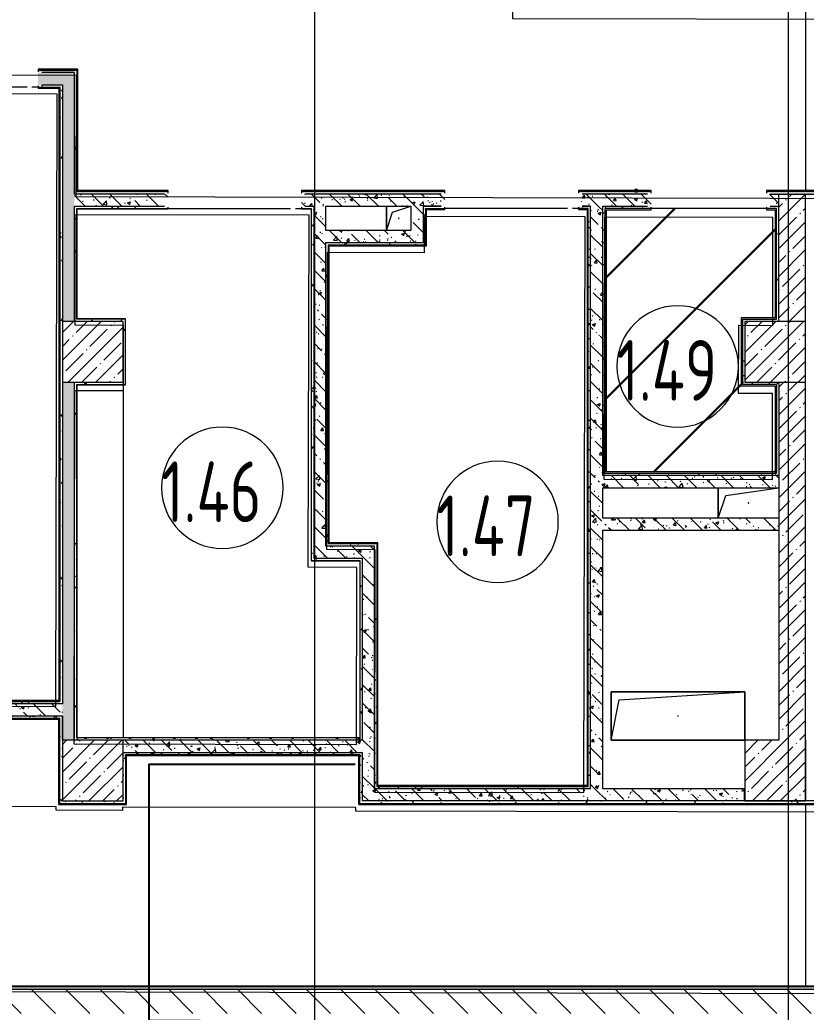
# Model space of a CAD drawing. Header units: millimetres. Extents: x -213911 to 415037, y -3642 to 107391.
# Drawn here: x 78295 to 84770, y 13274 to 21449 of the extents above; entities that cross this region are included whole.
import ezdxf

# ---------------------------------------------------------------- set-up
doc = ezdxf.new("R2010")
doc.units = ezdxf.units.MM
for name, color, linetype, lineweight in [('2)CF1', 5, 'Continuous', 30), ('A-AREA-BNDY', 7, 'Continuous', 5), ('A-AREA-IDEN', 7, 'Continuous', 9), ('A-FLOR', 7, 'Continuous', 9), ('A-GENM', 7, 'Continuous', 9), ('A-WALL', 7, 'Continuous', 5), ('I-WALL', 7, 'Continuous', 5), ('S-COLS', 7, 'Continuous', 9), ('S-COLS-1', 7, 'Continuous', 5), ('Оси', 7, 'Continuous', 9)]:
    doc.layers.add(name, color=color, linetype=linetype, lineweight=lineweight)
doc.layers.add('A-WALL-1', color=9, linetype='Continuous', lineweight=5, true_color=0x808080)
doc.layers.add('A-WALL-FNSH-1', color=9, linetype='Continuous', lineweight=5, true_color=0x808080)
doc.styles.add('СПДС', font='ГОСТ тип А.ttf', dxfattribs={"width": 0.9})
pattern_1 = [(45, (64.7, -136.06), (-114.04925, 114.04925), []), (45, (178.75, -136.06), (-114.04925, 114.04925), [201.612, -40.322, 6.706, -33.617])]
pattern_2 = [(135, (64.7, -136.06), (-150.8683, -150.8683), [213.36, -35.56, 7.112, -35.56]), (135, (64.7, 14.71), (-150.8683, -150.8683), []), (50, (64.7, -136.06), (255.05767, -22.3145), [26.67, -293.37]), (355, (64.7, -136.06), (-49.3404, 267.4791), [21.336, -234.696]), (100.451, (85.96, -137.92), (205.7195, 245.16356), [22.666, -249.326]), (46.184, (64.7, -64.94), (379.511, -58.86), [40.005, -440.055]), (96.636, (96.33, -69.85), (332.3634, 346.3991), [33.999, -373.989]), (351.184, (64.7, -64.94), (332.3669, 346.3953), [32.004, -352.044]), (21, (100.26, -82.72), (212.26017, -143.1711), [26.67, -293.37]), (326, (100.26, -82.72), (86.5224, 257.8632), [21.336, -234.696]), (71.451, (117.95, -94.65), (298.78395, 114.6901), [22.666, -249.326]), (37.5, (64.7, -136.06), (4.32385, 118.37751), [6.706, -225.146, 6.706, -231.546, -235.585]), (37.5, (64.7, -136.06), (4.32385, 118.37751), [-470.103, 6.706, -228.879]), (7.5, (64.7, -136.06), (93.54758, 140.2533), [6.706, -129.134, 6.706, -219.812, -89.789]), (7.5, (64.7, -136.06), (93.54758, 140.2533), [-362.356, 6.706, -83.083]), (327.5, (-14.6, -136.06), (189.82734, -8.02019), [6.706, -82.194, 6.706, -270.662, -368.046]), (327.5, (-14.6, -136.06), (189.82734, -8.02019), [-366.268, 6.706, -361.34]), (317.5, (-50.16, -136.06), (207.38114, 35.59764), [6.706, -108.864, 6.706, -177.495, -261.366]), (317.5, (-50.16, -136.06), (207.38114, 35.59764), [-299.771, 6.706, -254.66])]
pattern_3 = [(135, (64.7, -136.06), (-141.42136, -141.42136), [])]
pattern_4 = [(0, (64.7, -136.06), (243.84, 60.96), [20.117, -162.763, 20.117, -162.763, -975.36]), (0, (64.7, -136.06), (243.84, 60.96), [-365.76, 20.117, -345.643, 20.117, -162.763, -426.72]), (0, (64.7, -136.06), (243.84, 60.96), [-914.4, 20.117, -101.803, 20.117, -284.683]), (120, (156.14, -105.58), (-174.71291, 180.691634), [20.117, -162.763, 20.117, -162.763, -975.36]), (120, (156.14, -105.58), (-174.71291, 180.691634), [-365.76, 20.117, -345.643, 20.117, -162.763, -426.72]), (120, (156.14, -105.58), (-174.71291, 180.691634), [-914.4, 20.117, -101.803, 20.117, -284.683]), (240, (186.62, 16.34), (-69.12709, -241.651634), [20.117, -162.763, 20.117, -162.763, -975.36]), (240, (186.62, 16.34), (-69.12709, -241.651634), [-365.76, 20.117, -345.643, 20.117, -162.763, -426.72]), (240, (186.62, 16.34), (-69.12709, -241.651634), [-914.4, 20.117, -101.803, 20.117, -284.683])]

# ---------------------------------------------------------------- blocks, each defined once
blk = doc.blocks.new('BSC_Колонна _Прямоугольная - 500х500-V93-Объем проектирования 1 этажа')
at = {"layer": 'S-COLS-1'}
h = blk.add_hatch(dxfattribs=at)
h.set_pattern_fill('FP_111', color=256, style=0, pattern_type=2)
h.set_pattern_definition([(45, (-78830, -15400), (-114.04925, 114.04925), []), (45, (-78715.95, -15400), (-114.04925, 114.04925), [201.613, -40.323, 6.706, -33.617])])
h.paths.add_polyline_path([(250, -250), (250, 250), (-250, 250), (-250, -250), (-192.1, -250)])
for p, q in [((250, 250), (-250, 250)), ((-250, 250), (-250, -250)), ((250, -250), (250, 250)), ((-250, -250), (250, -250))]:
    blk.add_line(p, q, dxfattribs=at)
blk = doc.blocks.new('GM_Отверстие прямоугольное _в плите_ - Отверстие-V123-Объем проектирования 1 этажа')
at = {"layer": 'A-GENM'}
for p, q in [((-250, -125), (-250, 125)), ((-250, 125), (-250, -125)), ((-187.5, 62.5), (250, 125)), ((-250, -125), (-187.5, 62.5))]:
    blk.add_line(p, q, dxfattribs=at)
for start, end in [(360, 180), (180, 360)]:
    blk.add_arc((0, 0), 2.5, start, end, dxfattribs=at)
blk = doc.blocks.new('BSC_Колонна _Прямоугольная - 500х500-V134-Объем проектирования 1 этажа')
at = {"layer": 'S-COLS-1'}
h = blk.add_hatch(dxfattribs=at)
h.set_pattern_fill('FP_136', color=256, style=0, pattern_type=2)
h.set_pattern_definition([(45, (-78830, -18850), (-114.04925, 114.04925), []), (45, (-78715.95, -18850), (-114.04925, 114.04925), [201.613, -40.323, 6.706, -33.617])])
h.paths.add_polyline_path([(-250, -250), (250, -250), (250, 250), (-250, 250), (-250, -101)])
for p, q in [((250, 250), (-250, 250)), ((-250, 250), (-250, -250)), ((250, -250), (250, 250)), ((-250, -250), (250, -250))]:
    blk.add_line(p, q, dxfattribs=at)
blk = doc.blocks.new('BSC_Колонна _Прямоугольная - 500х500-V135-Объем проектирования 1 этажа')
at = {"layer": 'S-COLS-1'}
h = blk.add_hatch(dxfattribs=at)
h.set_pattern_fill('FP_137', color=256, style=0, pattern_type=2)
h.set_pattern_definition([(45, (-84450, -18850), (-114.04925, 114.04925), []), (45, (-84335.95, -18850), (-114.04925, 114.04925), [201.613, -40.323, 6.706, -33.617])])
h.paths.add_polyline_path([(-250, -250), (250, -250), (250, 250), (-250, 250), (-250, 222.4)])
for p, q in [((250, 250), (-250, 250)), ((-250, 250), (-250, -250)), ((250, -250), (250, 250)), ((-250, -250), (250, -250))]:
    blk.add_line(p, q, dxfattribs=at)
blk = doc.blocks.new('GM_Отверстие прямоугольное _в плите_ - Отверстие-21958544-Объем проектирования 1 этажа')
at = {"layer": 'A-GENM'}
for p, q in [((-550, -200), (-550, 200)), ((-550, 200), (550, 200)), ((550, 200), (-550, 200)), ((-550, 200), (-550, -200)), ((-483.3, 133.3), (550, 200)), ((550, 200), (550, -200)), ((550, -200), (550, 200)), ((-550, -200), (-483.3, 133.3)), ((550, -200), (-550, -200)), ((-550, -200), (550, -200))]:
    blk.add_line(p, q, dxfattribs=at)
for start, end in [(360, 180), (180, 360)]:
    blk.add_arc((0, 0), 2.5, start, end, dxfattribs=at)
blk = doc.blocks.new('GM_Отверстие прямоугольное _в плите_ - Отверстие-V198-Объем проектирования 1 этажа')
at = {"layer": 'A-GENM'}
for p, q in [((-100, -100), (-100, 100)), ((-100, 100), (-100, -100)), ((-50, 50), (100, 100)), ((-100, -100), (-50, 50))]:
    blk.add_line(p, q, dxfattribs=at)
for start, end in [(360, 180), (180, 360)]:
    blk.add_arc((0, 0), 2.5, start, end, dxfattribs=at)
blk = doc.blocks.new('Марка_Помещения - Номер-25198446-Объем проектирования 1 этажа')
at = {"layer": 'A-AREA-IDEN'}
for start, end in [(360, 180), (180, 360)]:
    blk.add_arc((0, 0), 2.5, start, end, dxfattribs=at)

msp = doc.modelspace()

# ---------------------------------------------------------------- hatches: boundary and pattern name
at = {"layer": '2)CF1'}
h = msp.add_hatch(dxfattribs=at)
h.set_pattern_fill('ANSI31', color=256, scale=222)
h.paths.add_polyline_path([(84513.7, 19882.9), (84444.7, 19882.9), (84444.7, 19893.9), (84394.7, 19893.9), (83494.7, 19893.9), (83494.7, 19882.9), (83125.7, 19882.9), (83125.7, 17724.9), (84513.7, 17724.9), (84513.7, 18432.9), (84233.7, 18432.9), (84233.7, 18994.9), (84513.7, 18994.9)])
at = {"layer": 'I-WALL'}
h = msp.add_hatch(dxfattribs=at)
h.set_pattern_fill('FP_191', color=256, style=0, pattern_type=2)
h.set_pattern_definition(pattern_4)
h.paths.add_polyline_path([(78644.5, 21013.9), (78744.5, 21013.9), (78744.5, 21033.9), (78444.5, 21033.9), (78444.5, 21021.9), (78474.5, 21021.9), (78474.5, 21013.9), (78624.5, 21013.9)])
h.paths.add_polyline_path([(76333.1, 21013.9), (77314.5, 21013.9), (77314.5, 21021.9), (77344.5, 21021.9), (77344.5, 21033.9), (76234.5, 21033.9), (76234.5, 21021.9), (76239.5, 21021.9), (76239.5, 21013.9)])
h.paths.add_polyline_path([(71949.1, 21013.9), (74779.5, 21013.9), (74779.5, 21021.9), (74784.5, 21021.9), (74784.5, 21033.9), (70274.7, 21033.9), (70274.7, 21021.9), (70279.7, 21021.9), (70279.7, 21013.9), (71633.6, 21013.9)])
h.paths.add_polyline_path([(68499.7, 21013.9), (69119.7, 21013.9), (69119.7, 21021.9), (69124.7, 21021.9), (69124.7, 21033.9), (68359.7, 21033.9), (68359.7, 21021.9), (68364.7, 21021.9), (68364.7, 21013.9), (68479.7, 21013.9)])
h.paths.add_polyline_path([(67025.6, 21013.9), (67204.7, 21014.1), (67204.7, 21021.9), (67209.7, 21021.9), (67209.7, 21033.9), (66324.7, 21033.9), (66324.7, 21013.9), (66844.7, 21013.9)])
h = msp.add_hatch(dxfattribs=at)
h.set_pattern_fill('FP_41', color=256, style=0, pattern_type=2)
h.set_pattern_definition(pattern_2)
h.paths.add_polyline_path([(78474.5, 20913.9), (78644.5, 20913.9), (78644.5, 21013.9), (78444.5, 21013.9), (78444.5, 20913.9)])
h.paths.add_polyline_path([(76239.5, 20913.9), (77344.5, 20913.9), (77344.5, 21013.9), (76209.5, 21013.9), (76209.5, 20913.9), (76234.5, 20913.9)])
h.paths.add_polyline_path([(70274.7, 20913.9), (70374.7, 20913.9), (70374.7, 21013.9), (70249.7, 21013.8), (70249.7, 20913.9)])
h.paths.add_polyline_path([(70874.7, 20913.9), (74809.5, 20913.9), (74809.5, 21013.9), (70874.7, 21013.9), (70874.7, 20928.2)])
h.paths.add_polyline_path([(69149.7, 20913.9), (69149.7, 21013.9), (68334.7, 21013.9), (68334.7, 20913.9), (69124.7, 20913.9)])
h = msp.add_hatch(dxfattribs=at)
h.set_pattern_fill('FP_41', color=256, style=0, pattern_type=2)
h.set_pattern_definition(pattern_2)
h.paths.add_polyline_path([(78644.5, 15013.9), (78644.7, 15014.7), (78644.7, 15513.9), (78744.5, 15513.9), (78744.5, 18463.9), (78644.7, 18463.9), (78644.7, 18963.9), (78744.5, 18963.9), (78744.5, 21013.9), (78644.5, 21013.9), (78644.5, 15189.3)])
h = msp.add_hatch(dxfattribs=at)
h.set_pattern_fill('FP_191', color=256, style=0, pattern_type=2)
h.set_pattern_definition(pattern_4)
h.paths.add_polyline_path([(78744.5, 20033.9), (78764.5, 20033.9), (78764.5, 21033.9), (78744.5, 21033.9), (78744.5, 20041.9)])
h = msp.add_hatch(dxfattribs=at)
h.set_pattern_fill('FP_191', color=256, style=0, pattern_type=2)
h.set_pattern_definition(pattern_4)
h.paths.add_polyline_path([(78624.5, 20893.9), (78624.4, 20913.9), (78474.5, 20913.9), (78474.5, 20905.9), (78444.5, 20905.9), (78444.5, 20893.9), (78624.5, 20893.9)])
h.paths.add_polyline_path([(77106.8, 20893.9), (77344.5, 20893.9), (77344.5, 20905.9), (77314.5, 20905.9), (77314.5, 20913.9), (76864.2, 20913.9), (76864.2, 20893.9), (76884.5, 20893.9)])
h = msp.add_hatch(dxfattribs=at)
h.set_pattern_fill('FP_191', color=256, style=0, pattern_type=2)
h.set_pattern_definition(pattern_4)
h.paths.add_polyline_path([(78644.5, 15833.9), (78644.5, 20913.9), (78624.5, 20913.9), (78624.5, 15833.9)])
h = msp.add_hatch(dxfattribs=at)
h.set_pattern_fill('FP_191', color=256, style=0, pattern_type=2)
h.set_pattern_definition(pattern_4)
h.paths.add_polyline_path([(86734.7, 20013.9), (86854.7, 20013.9), (86854.7, 20033.9), (86734.7, 20033.9), (86734.7, 20023.9)])
h.paths.add_polyline_path([(85404.3, 20013.9), (85634.7, 20013.9), (85632.5, 20033.9), (84444.7, 20033.9), (84444.7, 20021.9), (84474.7, 20021.9), (84474.7, 20013.9), (85274.7, 20013.9)])
h.paths.add_polyline_path([(83289.8, 20013.9), (83464.7, 20014.9), (83464.7, 20021.9), (83494.7, 20021.9), (83494.7, 20033.9), (82894.7, 20033.9), (82894.7, 20021.9), (82924.7, 20021.9), (82924.7, 20013.9), (83094.7, 20013.9)])
h.paths.add_polyline_path([(81764.7, 20013.9), (81764.7, 20021.9), (81794.7, 20021.9), (81794.7, 20033.9), (80614.7, 20033.9), (80614.7, 20021.9), (80644.7, 20021.9), (80644.7, 20013.9), (81614.7, 20013.9)])
h.paths.add_polyline_path([(79169.8, 20013.9), (79484.7, 20014.7), (79484.7, 20021.9), (79514.7, 20021.9), (79514.7, 20033.9), (78744.5, 20033.9), (78744.5, 20013.9), (79000.5, 20013.9)])
h = msp.add_hatch(dxfattribs=at)
h.set_pattern_fill('FP_41', color=256, style=0, pattern_type=2)
h.set_pattern_definition(pattern_2)
h.paths.add_polyline_path([(80644.7, 19913.9), (81514.7, 19913.9), (81514.7, 20013.9), (80614.7, 20013.9), (80614.7, 19913.9)])
h.paths.add_polyline_path([(79484.7, 19913.9), (79514.7, 19913.9), (79514.7, 20013.9), (78744.5, 20013.9), (78744.5, 19913.9), (79164.7, 19913.9)])
h = msp.add_hatch(dxfattribs=at)
h.set_pattern_fill('FP_41', color=256, style=0, pattern_type=2)
h.set_pattern_definition(pattern_2)
h.paths.add_polyline_path([(81514.7, 19613.9), (81614.7, 19613.9), (81614.7, 20013.9), (81514.7, 20013.9), (81514.7, 19713.9)])
h = msp.add_hatch(dxfattribs=at)
h.set_pattern_fill('FP_41', color=256, style=0, pattern_type=2)
h.set_pattern_definition(pattern_2)
h.paths.add_polyline_path([(84544.7, 19913.9), (84544.7, 20013.9), (84444.7, 20012.1), (84444.7, 19913.9), (84524.7, 19913.9)])
h.paths.add_polyline_path([(83464.7, 19913.9), (83494.7, 19913.9), (83494, 20013.9), (82894.7, 20013.9), (82894.7, 19913.9), (83296, 19913.9)])
h.paths.add_polyline_path([(81614.7, 19913.9), (81794.7, 19913.9), (81794.7, 20013.9), (81614.7, 20013.9), (81614.7, 19996.3)])
h = msp.add_hatch(dxfattribs=at)
h.set_pattern_fill('FP_1', color=256, style=0, pattern_type=2)
h.set_pattern_definition(pattern_1)
h.paths.add_polyline_path([(84764.7, 18963.9), (84764.7, 20013.9), (84544.7, 20013.9), (84544.7, 18963.9), (84711.2, 18963.9)])
h = msp.add_hatch(dxfattribs=at)
h.set_pattern_fill('FP_191', color=256, style=0, pattern_type=2)
h.set_pattern_definition(pattern_4)
h.paths.add_polyline_path([(78744.5, 19913.9), (78764.5, 19893.9), (78764.5, 19913.9), (78755.6, 19913.9)])
h.paths.add_polyline_path([(78744.5, 18963.9), (78764.5, 18963.9), (78763.6, 19893.9), (78744.5, 19913.9), (78744.5, 18983.9)])
h = msp.add_hatch(dxfattribs=at)
h.set_pattern_fill('FP_191', color=256, style=0, pattern_type=2)
h.set_pattern_definition(pattern_4)
h.paths.add_polyline_path([(79164.7, 19893.9), (79514.7, 19893.9), (79514.7, 19905.9), (79484.7, 19905.9), (79484.7, 19913.9), (78764.5, 19913.9), (78764.5, 19893.9), (78970, 19893.9)])
h.paths.add_polyline_path([(80644.7, 19893.9), (80693.7, 19893.9), (80694.6, 19913.9), (80644.7, 19913.9), (80644.7, 19905.9), (80614.7, 19905.9), (80614.7, 19893.9)])
h = msp.add_hatch(dxfattribs=at)
h.set_pattern_fill('FP_191', color=256, style=0, pattern_type=2)
h.set_pattern_definition(pattern_4)
h.paths.add_polyline_path([(80714.7, 17013.9), (80714.7, 19913.9), (80694.7, 19913.9), (80694.7, 17013.9)])
h = msp.add_hatch(dxfattribs=at)
h.set_pattern_fill('FP_41', color=256, style=0, pattern_type=2)
h.set_pattern_definition(pattern_2)
h.paths.add_polyline_path([(80714.7, 17113.9), (80814.7, 17113.9), (80814.7, 19913.9), (80714.7, 19913.9), (80714.7, 17133.9)])
h = msp.add_hatch(dxfattribs=at)
h.set_pattern_fill('FP_191', color=256, style=0, pattern_type=2)
h.set_pattern_definition(pattern_4)
h.paths.add_polyline_path([(81634.7, 19593.9), (81634.7, 19913.9), (81614.7, 19913.9), (81614.7, 19593.9)])
h = msp.add_hatch(dxfattribs=at)
h.set_pattern_fill('FP_191', color=256, style=0, pattern_type=2)
h.set_pattern_definition(pattern_4)
h.paths.add_polyline_path([(81655.6, 19893.9), (81794.7, 19893.9), (81794.7, 19905.9), (81764.7, 19905.9), (81764.7, 19913.9), (81634.7, 19913.9), (81635.3, 19893.9)])
h.paths.add_polyline_path([(82974.7, 19893.9), (82974.6, 19913.9), (82924.7, 19913.9), (82923.5, 19905.9), (82894.7, 19905.9), (82894.7, 19893.9), (82966.7, 19893.9)])
h = msp.add_hatch(dxfattribs=at)
h.set_pattern_fill('FP_191', color=256, style=0, pattern_type=2)
h.set_pattern_definition(pattern_4)
h.paths.add_polyline_path([(82994.7, 15133.9), (82994.7, 19913.9), (82974.7, 19913.9), (82974.7, 15133.9)])
h = msp.add_hatch(dxfattribs=at)
h.set_pattern_fill('FP_41', color=256, style=0, pattern_type=2)
h.set_pattern_definition(pattern_2)
h.paths.add_polyline_path([(82994.7, 15113.9), (83094.7, 15113.9), (83094.7, 19913.9), (82994.7, 19913.9), (82994.7, 15133.9)])
h = msp.add_hatch(dxfattribs=at)
h.set_pattern_fill('FP_191', color=256, style=0, pattern_type=2)
h.set_pattern_definition(pattern_4)
h.paths.add_polyline_path([(83094.7, 19893.9), (83494.7, 19893.9), (83494.7, 19905.9), (83464.7, 19905.9), (83464.7, 19913.9), (83094.7, 19913.9)])
h.paths.add_polyline_path([(84524.7, 19893.9), (84544.7, 19893.9), (84544.7, 19913.9), (84474.7, 19913.9), (84474.7, 19905.9), (84444.7, 19905.9), (84444.7, 19893.9), (84524.1, 19893.9)])
h = msp.add_hatch(dxfattribs=at)
h.set_pattern_fill('FP_191', color=256, style=0, pattern_type=2)
h.set_pattern_definition(pattern_4)
h.paths.add_polyline_path([(83094.7, 17693.9), (83114.7, 17693.9), (83114.7, 19893.9), (83094.7, 19893.9), (83094.7, 17701)])
h = msp.add_hatch(dxfattribs=at)
h.set_pattern_fill('FP_191', color=256, style=0, pattern_type=2)
h.set_pattern_definition(pattern_4)
h.paths.add_polyline_path([(84524.8, 18983.9), (84544.7, 18983.9), (84544.7, 19893.9), (84524.7, 19893.9), (84524.7, 18983.9)])
h = msp.add_hatch(dxfattribs=at)
h.set_pattern_fill('FP_41', color=256, style=0, pattern_type=2)
h.set_pattern_definition(pattern_2)
h.paths.add_polyline_path([(81514.7, 19613.9), (81514.7, 19713.9), (80814.7, 19713.9), (80814.7, 19613.9), (81238.7, 19613.9)])
h = msp.add_hatch(dxfattribs=at)
h.set_pattern_fill('FP_191', color=256, style=0, pattern_type=2)
h.set_pattern_definition(pattern_4)
h.paths.add_polyline_path([(81514.7, 19593.9), (81614.7, 19593.9), (81614.7, 19613.9), (80814.7, 19613.9), (80814.7, 19593.9), (81238.7, 19593.9)])
h = msp.add_hatch(dxfattribs=at)
h.set_pattern_fill('FP_191', color=256, style=0, pattern_type=2)
h.set_pattern_definition(pattern_4)
h.paths.add_polyline_path([(80814.7, 17113.9), (80834.7, 17113.9), (80834.7, 19593.9), (80814.7, 19593.9), (80814.7, 17133.9)])
h = msp.add_hatch(dxfattribs=at)
h.set_pattern_fill('FP_191', color=256, style=0, pattern_type=2)
h.set_pattern_definition(pattern_4)
h.paths.add_polyline_path([(79164.7, 18963.9), (79164.7, 18983.9), (78765.5, 18983.9), (78765.5, 18963.9), (79144.7, 18963.9)])
h = msp.add_hatch(dxfattribs=at)
h.set_pattern_fill('FP_191', color=256, style=0, pattern_type=2)
h.set_pattern_definition(pattern_4)
h.paths.add_polyline_path([(84264.7, 18463.9), (84264.7, 18983.9), (84244.7, 18983.9), (84244.7, 18463.9)])
h = msp.add_hatch(dxfattribs=at)
h.set_pattern_fill('FP_191', color=256, style=0, pattern_type=2)
h.set_pattern_definition(pattern_4)
h.paths.add_polyline_path([(84327.5, 18963.9), (84544.7, 18963.9), (84544.7, 18983.9), (84264.7, 18983.9), (84264.7, 18963.9), (84269.5, 18963.9)])
h = msp.add_hatch(dxfattribs=at)
h.set_pattern_fill('FP_191', color=256, style=0, pattern_type=2)
h.set_pattern_definition(pattern_4)
h.paths.add_polyline_path([(79164.7, 18443.9), (79164.7, 18963.9), (79144.7, 18963.9), (79144.7, 18443.9)])
h = msp.add_hatch(dxfattribs=at)
h.set_pattern_fill('FP_191', color=256, style=0, pattern_type=2)
h.set_pattern_definition(pattern_4)
h.paths.add_polyline_path([(78764.5, 18443.9), (79144.7, 18443.9), (79144.7, 18463.9), (78744.5, 18463.9), (78744.5, 18443.9)])
h = msp.add_hatch(dxfattribs=at)
h.set_pattern_fill('FP_191', color=256, style=0, pattern_type=2)
h.set_pattern_definition(pattern_4)
h.paths.add_polyline_path([(78744.5, 15513.9), (78764.5, 15513.9), (78764.5, 18442.9), (78744.5, 18443.9), (78744.5, 15533.9)])
h = msp.add_hatch(dxfattribs=at)
h.set_pattern_fill('FP_191', color=256, style=0, pattern_type=2)
h.set_pattern_definition(pattern_4)
h.paths.add_polyline_path([(84513.7, 18443.9), (84524.7, 18443.9), (84524.2, 18463.9), (84244.7, 18463.9), (84244.7, 18443.9), (84327.5, 18443.9)])
h = msp.add_hatch(dxfattribs=at)
h.set_pattern_fill('FP_191', color=256, style=0, pattern_type=2)
h.set_pattern_definition(pattern_4)
h.paths.add_polyline_path([(84544.7, 17713.9), (84544.7, 18463.9), (84524.7, 18463.9), (84524.7, 17713.9)])
h = msp.add_hatch(dxfattribs=at)
h.set_pattern_fill('FP_1', color=256, style=0, pattern_type=2)
h.set_pattern_definition(pattern_1)
h.paths.add_polyline_path([(84764.7, 15513.9), (84764.7, 18463.9), (84544.7, 18463.9), (84544.7, 15513.9)])
h = msp.add_hatch(dxfattribs=at)
h.set_pattern_fill('FP_41', color=256, style=0, pattern_type=2)
h.set_pattern_definition(pattern_2)
h.paths.add_polyline_path([(84244.7, 17593.9), (84544.7, 17593.9), (84544.7, 17693.9), (83094.7, 17693.9), (83094.7, 17593.9), (83751.6, 17593.9)])
h = msp.add_hatch(dxfattribs=at)
h.set_pattern_fill('FP_191', color=256, style=0, pattern_type=2)
h.set_pattern_definition(pattern_4)
h.paths.add_polyline_path([(84544.7, 17693.9), (84544.7, 17713.9), (83114.7, 17713.9), (83114.7, 17693.9), (84524.7, 17693.9)])
h = msp.add_hatch(dxfattribs=at)
h.set_pattern_fill('FP_41', color=256, style=0, pattern_type=2)
h.set_pattern_definition(pattern_2)
h.paths.add_polyline_path([(84544.7, 17243.9), (84544.7, 17343.9), (83094.7, 17343.9), (83094.7, 17243.9), (84525.1, 17243.9)])
h = msp.add_hatch(dxfattribs=at)
h.set_pattern_fill('FP_41', color=256, style=0, pattern_type=2)
h.set_pattern_definition(pattern_2)
h.paths.add_polyline_path([(80714.7, 17013.9), (81214.7, 17013.9), (81214.7, 17113.9), (80714.7, 17113.9)])
h = msp.add_hatch(dxfattribs=at)
h.set_pattern_fill('FP_191', color=256, style=0, pattern_type=2)
h.set_pattern_definition(pattern_4)
h.paths.add_polyline_path([(81114.7, 17113.9), (81234.7, 17113.9), (81232.9, 17133.9), (80834.7, 17133.9), (80834.9, 17113.9), (81094.7, 17113.9)])
h = msp.add_hatch(dxfattribs=at)
h.set_pattern_fill('FP_191', color=256, style=0, pattern_type=2)
h.set_pattern_definition(pattern_4)
h.paths.add_polyline_path([(81234.7, 15113.9), (81232.9, 17113.9), (81214.7, 17113.9), (81214.7, 15113.9), (81232.9, 15113.9)])
h = msp.add_hatch(dxfattribs=at)
h.set_pattern_fill('FP_191', color=256, style=0, pattern_type=2)
h.set_pattern_definition(pattern_4)
h.paths.add_polyline_path([(80694.7, 16993.9), (81093.7, 16993.9), (81093.7, 17013.9), (80694.7, 17013.9)])
h = msp.add_hatch(dxfattribs=at)
h.set_pattern_fill('FP_191', color=256, style=0, pattern_type=2)
h.set_pattern_definition(pattern_4)
h.paths.add_polyline_path([(81114.7, 15533.9), (81114.7, 17013.9), (81094.7, 17013.9), (81094.7, 15533.9)])
h = msp.add_hatch(dxfattribs=at)
h.set_pattern_fill('FP_41', color=256, style=0, pattern_type=2)
h.set_pattern_definition(pattern_2)
h.paths.add_polyline_path([(81214.7, 15113.9), (81214.7, 17013.9), (81114.7, 17013.9), (81114.7, 15113.9)])
h = msp.add_hatch(dxfattribs=at)
h.set_pattern_fill('FP_191', color=256, style=0, pattern_type=2)
h.set_pattern_definition(pattern_4)
h.paths.add_polyline_path([(78644.5, 15813.9), (78644.5, 15833.9), (76484.5, 15833.9), (76484.5, 15813.9), (78624.5, 15813.9)])
h = msp.add_hatch(dxfattribs=at)
h.set_pattern_fill('FP_41', color=256, style=0, pattern_type=2)
h.set_pattern_definition(pattern_2)
h.paths.add_polyline_path([(76484.5, 15713.9), (78644.5, 15713.9), (78644.5, 15813.9), (76484.5, 15813.9), (76484.5, 15756.4)])
h = msp.add_hatch(dxfattribs=at)
h.set_pattern_fill('FP_191', color=256, style=0, pattern_type=2)
h.set_pattern_definition(pattern_4)
h.paths.add_polyline_path([(76484.5, 15693.9), (78624.7, 15693.9), (78624.7, 15713.9), (76484.5, 15713.9)])
h = msp.add_hatch(dxfattribs=at)
h.set_pattern_fill('FP_191', color=256, style=0, pattern_type=2)
h.set_pattern_definition(pattern_4)
h.paths.add_polyline_path([(78644.5, 15013.9), (78644.5, 15713.9), (78624.7, 15713.9), (78624.7, 15013.9)])
h = msp.add_hatch(dxfattribs=at)
h.set_pattern_fill('FP_191', color=256, style=0, pattern_type=2)
h.set_pattern_definition(pattern_4)
h.paths.add_polyline_path([(81114.7, 15513.9), (81114.7, 15533.9), (81094.7, 15533.9)])
h.paths.add_polyline_path([(78764.5, 15513.9), (81114.7, 15513.9), (81093.7, 15533.9), (78765.5, 15533.9), (78764.6, 15516.4)])
h = msp.add_hatch(dxfattribs=at)
h.set_pattern_fill('FP_41', color=256, style=0, pattern_type=2)
h.set_pattern_definition(pattern_2)
h.paths.add_polyline_path([(81114.7, 15413.9), (81114.7, 15513.9), (79144.7, 15513.9), (79144.7, 15413.9), (81094.7, 15413.9)])
h = msp.add_hatch(dxfattribs=at)
h.set_pattern_fill('FP_191', color=256, style=0, pattern_type=2)
h.set_pattern_definition(pattern_4)
h.paths.add_polyline_path([(79144.7, 15393.9), (81094.7, 15393.9), (81094.7, 15413.9), (79144.7, 15413.9)])
h = msp.add_hatch(dxfattribs=at)
h.set_pattern_fill('FP_191', color=256, style=0, pattern_type=2)
h.set_pattern_definition(pattern_4)
h.paths.add_polyline_path([(79164.7, 14993.9), (79164.7, 15393.9), (79144.7, 15393.7), (79144.7, 14993.9)])
h = msp.add_hatch(dxfattribs=at)
h.set_pattern_fill('FP_191', color=256, style=0, pattern_type=2)
h.set_pattern_definition(pattern_4)
h.paths.add_polyline_path([(81094.7, 15013.9), (81114.7, 15013.9), (81114.7, 15413.9), (81094.7, 15413.9), (81094.7, 15014)])
h = msp.add_hatch(dxfattribs=at)
h.set_pattern_fill('FP_191', color=256, style=0, pattern_type=2)
h.set_pattern_definition(pattern_4)
h.paths.add_polyline_path([(81234.7, 15113.9), (82994.7, 15113.9), (82994.7, 15133.9), (81234.7, 15133.9)])
h = msp.add_hatch(dxfattribs=at)
h.set_pattern_fill('FP_41', color=256, style=0, pattern_type=2)
h.set_pattern_definition(pattern_2)
h.paths.add_polyline_path([(81234.7, 15013.9), (84263.1, 15013.9), (84263.1, 15113.9), (81114.7, 15113.9), (81114.7, 15013.9), (81232.9, 15013.9)])
h = msp.add_hatch(dxfattribs=at)
h.set_pattern_fill('FP_191', color=256, style=0, pattern_type=2)
h.set_pattern_definition(pattern_4)
h.paths.add_polyline_path([(79144.7, 14993.9), (79144.7, 15013.9), (78644.5, 15013.7), (78624.7, 14993.9), (79144.6, 14993.9)])
h.paths.add_polyline_path([(78624.7, 14993.9), (78644.5, 15013.9), (78624.7, 15013.9)])
h = msp.add_hatch(dxfattribs=at)
h.set_pattern_fill('FP_191', color=256, style=0, pattern_type=2)
h.set_pattern_definition(pattern_4)
h.paths.add_polyline_path([(84854.7, 14993.9), (85034.7, 14993.9), (85034.7, 15013.9), (81094.7, 15013.9), (81094.7, 14993.9), (84814.7, 14993.9)])
h = msp.add_hatch(dxfattribs=at)
h.set_pattern_fill('FP_23', color=256, style=0, pattern_type=2)
h.set_pattern_definition(pattern_3)
h.paths.add_polyline_path([(77344.5, 13263.9), (84764.7, 13263.9), (84764.7, 13463.9), (68714.7, 13463.9), (68714.7, 13263.9), (77286.3, 13263.9)])
h = msp.add_hatch(dxfattribs=at)
h.set_pattern_fill('FP_191', color=256, style=0, pattern_type=2)
h.set_pattern_definition(pattern_4)
h.paths.add_polyline_path([(85174.7, 13463.9), (85174.7, 13471.9), (85204.7, 13471.9), (85204.7, 13483.9), (70874.7, 13483.9), (70874.7, 13463.9), (85104.7, 13463.9)])
h.paths.add_polyline_path([(86314.7, 13463.9), (86334.7, 13463.9), (86334.7, 13483.9), (86154.7, 13483.9), (86154.7, 13471.9), (86184.7, 13471.9), (86184.7, 13463.9)])
h = msp.add_hatch(dxfattribs=at)
h.set_pattern_fill('FP_23', color=256, style=0, pattern_type=2)
h.set_pattern_definition(pattern_3)
h.paths.add_polyline_path([(88453.6, 13263.9), (88474.7, 13263.9), (88474.7, 13463.9), (88264.7, 13463.9), (88264.7, 13263.9), (88444.7, 13263.9)])
h.paths.add_polyline_path([(87422.1, 13263.9), (87564.7, 13263.9), (87564.7, 13463.9), (87383.1, 13463.9), (87383.1, 13263.9)])
h.paths.add_polyline_path([(86534.7, 13263.9), (86683.1, 13263.9), (86683.1, 13463.9), (86154.7, 13463.9), (86154.7, 13263.9), (86390.6, 13263.9)])
h.paths.add_polyline_path([(84814.7, 13263.9), (85204.7, 13263.9), (85204.7, 13463.9), (84764.7, 13463.9), (84764.7, 13263.9), (84789, 13263.9)])
at = {"layer": 'S-COLS-1'}
h = msp.add_hatch(dxfattribs=at)
h.set_pattern_fill('FP_1', color=256, style=0, pattern_type=2)
h.set_pattern_definition(pattern_1)
h.paths.add_polyline_path([(84544.7, 15013.9), (84764.7, 15013.9), (84764.7, 15513.9), (84264.7, 15513.9), (84264.7, 15013.9), (84327.5, 15013.9)])

# ---------------------------------------------------------------- linework, layer by layer
msp.add_lwpolyline([(81057, 15315), (79357.2, 15315), (79357.2, 14705), (79357.2, 13205), (79777.2, 13205), (79777.2, 12705)])
at = {"layer": 'A-AREA-BNDY', "flags": 128}
msp.add_lwpolyline([(66338.5, 21021.8), (78758.3, 20992.7), (78755.9, 19992.7), (85618.1, 19976.5), (85618, 19928.5), (86718, 19926), (86718.1, 19966), (86858.1, 19965.6), (86861.6, 21455.6), (86436.2, 21456.6), (86436.3, 21476.6), (85486.3, 21478.9), (85486.3, 21458.9), (85381.6, 21459.1), (85381.6, 21451.1), (82353.6, 21458.2), (82356, 22478.2), (68336, 22511.1)], dxfattribs=at)
for points in [[(78601.9, 20837), (76877.6, 20841.1), (76876.3, 20261.1), (76496.6, 20262), (76486.1, 15798), (78590.1, 15793)], [(81066.5, 15480.2), (81070, 16938.2), (80670, 16939.2), (80676.8, 19839.1), (78748.6, 19843.7), (78746.5, 18935.7), (79146.6, 18934.7), (79145.4, 18392.7), (78745.2, 18393.7), (78738.4, 15485.7)], [(82949.7, 19826.8), (81625.8, 19829.9), (81625, 19529.9), (80825, 19531.8), (80819.3, 17087.8), (81219.3, 17086.9), (81214.6, 15086.9), (82938.6, 15082.8)], [(83108.7, 19823.4), (83103.7, 17665.4), (84491.7, 17662.2), (84493.3, 18370.2), (84213.3, 18370.8), (84214.7, 18932.8), (84494.7, 18932.2), (84496.7, 19820.2)], [(81062.3, 14931.2), (81062.3, 14959.2), (79140.3, 14963.7), (79140.3, 14935.7), (78592.3, 14937), (78592.3, 14965), (76480.1, 14970), (76480.1, 14942), (70874.3, 14955.1), (70870.8, 13461.1), (86274.7, 13425), (86280.5, 15869), (85036.5, 15871.9), (85034.2, 14921.9)]]:
    msp.add_lwpolyline(points, close=True, dxfattribs=at)
at = {"layer": 'A-FLOR'}
for p, q in [((84764.7, 21515.9), (84764.7, 20041.9)), ((78444.5, 21033.9), (78444.5, 21021.9)), ((78354.5, 20893.9), (77344.5, 20893.9)), ((78444.5, 20893.9), (78394.5, 20893.9)), ((78444.5, 20905.9), (78444.5, 20893.9)), ((79514.7, 20021.9), (79514.7, 20033.9)), ((80614.7, 20033.9), (80614.7, 20021.9)), ((81794.7, 20021.9), (81794.7, 20033.9)), ((82894.7, 20033.9), (82894.7, 20021.9)), ((83494.7, 20021.9), (83494.7, 20033.9)), ((78764.5, 19893.9), (80524.7, 19893.9)), ((78764.5, 18983.9), (78764.5, 19892.9)), ((79514.7, 19893.9), (79514.7, 19905.9)), ((80564.7, 19893.9), (80693.7, 19893.9)), ((80694.7, 19893.9), (80694.7, 16993.9)), ((82804.7, 19893.9), (81794.7, 19893.9)), ((82894.7, 19893.9), (82844.7, 19893.9)), ((83494.7, 19893.9), (83494.7, 19905.9)), ((84394.7, 19893.9), (83494.7, 19893.9)), ((84444.7, 19893.9), (84394.7, 19893.9)), ((79164.7, 18983.9), (78765.5, 18983.9)), ((79164.7, 18443.9), (79164.7, 18983.9)), ((78764.5, 18443.9), (79164.7, 18443.9)), ((78764.5, 15533.9), (78764.5, 18442.9)), ((79144.7, 18443.9), (79144.7, 15533.9)), ((80694.7, 16993.9), (81093.7, 16993.9)), ((81094.7, 16993.9), (81094.7, 15533.9)), ((81093.7, 15533.9), (78765.5, 15533.9)), ((84764.7, 15513.9), (84764.7, 15013.9)), ((84764.7, 14985.9), (84764.7, 13491.7))]:
    msp.add_line(p, q, dxfattribs=at)
at = {"layer": 'A-WALL'}
for p, q in [((78444.5, 21033.9), (78744.5, 21033.9)), ((78744.5, 21013.9), (78474.5, 21013.9)), ((78764.5, 21033.9), (78764.5, 20033.9)), ((78624.5, 20893.9), (78624.5, 15833.9)), ((79514.7, 20033.9), (78764.5, 20033.9)), ((83464.7, 20013.9), (82924.7, 20013.9)), ((78764.5, 19892.9), (78764.5, 19893.9)), ((80693.7, 19893.9), (80694.7, 19893.9)), ((81634.7, 19893.9), (81794.7, 19893.9)), ((82974.7, 19893.9), (82894.7, 19893.9)), ((82974.7, 15133.9), (82974.7, 19893.9)), ((83094.7, 19913.9), (83464.7, 19913.9)), ((83114.7, 17713.9), (83114.7, 19893.9)), ((83494.7, 19893.9), (83114.7, 19893.9)), ((84524.7, 19893.9), (84444.7, 19893.9)), ((84474.7, 19913.9), (84544.7, 19913.9)), ((84524.7, 18983.9), (84524.7, 19893.9)), ((81614.7, 19593.9), (80834.7, 19593.9)), ((80834.7, 19593.9), (80834.7, 17133.9)), ((78765.5, 18983.9), (78764.5, 18983.9)), ((84264.7, 18983.9), (84524.7, 18983.9)), ((78764.5, 18442.9), (78764.5, 18443.9)), ((84524.7, 18443.9), (84244.7, 18443.9)), ((84524.7, 18443.9), (84524.7, 17713.9)), ((83114.7, 17713.9), (84524.7, 17713.9)), ((80834.7, 17133.9), (81234.7, 17133.9)), ((81234.7, 17113.9), (81234.7, 15133.9)), ((81093.7, 16993.9), (81094.7, 16993.9)), ((76504.5, 15833.9), (78624.5, 15833.9)), ((78624.7, 15693.9), (76504.5, 15693.9)), ((78624.7, 15013.9), (78624.7, 15693.9)), ((81094.7, 15533.9), (78764.5, 15533.9)), ((81094.7, 15393.9), (79164.7, 15393.9)), ((81094.7, 15013.9), (81094.7, 15393.9)), ((81234.7, 15133.9), (82974.7, 15133.9)), ((85204.7, 13483.9), (70894.7, 13483.9))]:
    msp.add_line(p, q, dxfattribs=at)
at = {"layer": 'A-WALL-1'}
for p, q in [((78744.5, 20013.9), (78744.5, 21013.9)), ((78444.5, 20893.9), (78624.5, 20893.9)), ((78474.5, 20913.9), (78644.5, 20913.9)), ((78644.5, 20913.9), (78644.5, 15813.9)), ((81794.7, 20033.9), (80614.7, 20033.9)), ((83494.7, 20033.9), (82894.7, 20033.9)), ((83494.7, 20021.9), (83494.7, 20033.9)), ((85634.7, 20033.9), (84444.7, 20033.9)), ((84444.7, 20033.9), (84444.7, 20021.9)), ((79484.7, 20013.9), (78744.5, 20013.9)), ((81764.7, 20013.9), (80644.7, 20013.9)), ((84474.7, 20013.9), (85634.7, 20013.9)), ((84544.7, 18963.9), (84544.7, 20013.9)), ((84764.7, 18963.9), (84764.7, 20013.9)), ((78744.5, 18963.9), (78744.5, 19913.9)), ((78744.5, 19913.9), (79484.7, 19913.9)), ((80614.7, 19905.9), (80614.7, 19893.9)), ((80644.7, 19913.9), (80714.7, 19913.9)), ((80714.7, 19913.9), (80714.7, 17013.9)), ((80814.7, 19713.9), (80814.7, 19913.9)), ((80814.7, 19913.9), (81514.7, 19913.9)), ((81514.7, 19913.9), (81514.7, 19713.9)), ((81614.7, 19913.9), (81764.7, 19913.9)), ((81614.7, 19913.9), (81614.7, 19613.9)), ((81764.7, 19913.9), (81614.7, 19913.9)), ((81634.7, 19885.9), (81634.7, 19893.9)), ((81794.7, 19893.9), (81794.7, 19905.9)), ((82894.7, 19905.9), (82894.7, 19893.9)), ((82924.7, 19913.9), (82994.7, 19913.9)), ((82994.7, 19913.9), (82924.7, 19913.9)), ((82994.7, 15113.9), (82994.7, 19913.9)), ((83094.7, 17693.9), (83094.7, 19913.9)), ((83494.7, 19893.9), (83494.7, 19905.9)), ((84444.7, 19905.9), (84444.7, 19893.9)), ((81514.7, 19713.9), (80814.7, 19713.9)), ((80814.7, 17113.9), (80814.7, 19613.9)), ((80814.7, 19613.9), (81614.7, 19613.9)), ((84244.7, 18983.9), (84244.7, 18443.9)), ((78744.5, 15513.9), (78744.5, 18463.9)), ((84544.7, 18463.9), (84544.7, 15513.9)), ((84764.7, 15513.9), (84764.7, 18463.9)), ((84544.7, 17693.9), (83094.7, 17693.9)), ((83094.7, 17593.9), (84544.7, 17593.9)), ((83094.7, 17343.9), (83094.7, 17593.9)), ((84544.7, 17343.9), (83094.7, 17343.9)), ((83094.7, 17243.9), (84544.7, 17243.9)), ((83094.7, 15113.9), (83094.7, 17243.9)), ((81214.7, 17113.9), (80814.7, 17113.9)), ((81214.7, 15113.9), (81214.7, 17113.9)), ((80714.7, 17013.9), (81114.7, 17013.9)), ((81114.7, 17013.9), (81114.7, 15513.9)), ((78644.5, 15813.9), (76484.5, 15813.9)), ((78644.7, 15713.9), (76484.5, 15713.9)), ((78644.5, 15713.9), (78644.5, 15013.9)), ((78644.7, 15513.9), (78644.7, 15713.9)), ((81114.7, 15513.9), (79144.7, 15513.9)), ((79144.7, 15413.9), (81114.7, 15413.9)), ((79164.7, 15385.9), (79164.7, 15393.9)), ((81114.7, 15413.9), (81114.7, 15013.9)), ((82994.7, 15113.9), (81214.7, 15113.9)), ((84263.1, 15113.9), (83094.7, 15113.9)), ((84263.1, 15013.9), (84263.1, 15113.9)), ((78624.7, 14993.9), (79164.7, 14993.9)), ((81094.7, 14993.9), (85054.7, 14993.9)), ((85034.7, 15013.9), (81114.7, 15013.9)), ((66624.7, 13463.9), (85174.7, 13463.9))]:
    msp.add_line(p, q, dxfattribs=at)
at = {"layer": 'A-WALL-FNSH-1'}
for p, q in [((78772.5, 21041.9), (78444.5, 21041.9)), ((78444.5, 21041.9), (78444.5, 21033.9)), ((78744.5, 21033.9), (78764.5, 21033.9)), ((78772.5, 20041.9), (78772.5, 21041.9)), ((78444.5, 20893.9), (78444.5, 20885.9)), ((78444.5, 20885.9), (78616.5, 20885.9)), ((78616.5, 20885.9), (78616.5, 15841.9)), ((79514.7, 20041.9), (78772.5, 20041.9)), ((79514.7, 20033.9), (79514.7, 20041.9)), ((81794.7, 20041.9), (80614.7, 20041.9)), ((80614.7, 20041.9), (80614.7, 20033.9)), ((81794.7, 20033.9), (81794.7, 20041.9)), ((83494.7, 20041.9), (82894.7, 20041.9)), ((82894.7, 20041.9), (82894.7, 20033.9)), ((83380.2, 20051.9), (83360.2, 20051.9)), ((83360.2, 20051.9), (83360.2, 20031.9)), ((83360.2, 20031.9), (83380.2, 20031.9)), ((83380.2, 20031.9), (83380.2, 20051.9)), ((83494.7, 20033.9), (83494.7, 20041.9)), ((85634.7, 20041.9), (84444.7, 20041.9)), ((84444.7, 20041.9), (84444.7, 20033.9)), ((78765.5, 19892.9), (79514.7, 19892.9)), ((78765.5, 18984.9), (78765.5, 19892.9)), ((79514.7, 19892.9), (79514.7, 19893.9)), ((80614.7, 19893.9), (80614.7, 19892.9)), ((80614.7, 19892.9), (80693.7, 19892.9)), ((80693.7, 19892.9), (80693.7, 16992.9)), ((81634.7, 19885.9), (81634.7, 19593.9)), ((81642.7, 19885.9), (81794.7, 19885.9)), ((81642.7, 19585.9), (81642.7, 19885.9)), ((81794.7, 19885.9), (81794.7, 19893.9)), ((82894.7, 19893.9), (82894.7, 19885.9)), ((82894.7, 19885.9), (82966.7, 19885.9)), ((82966.7, 19885.9), (82966.7, 15141.9)), ((83125.7, 17724.9), (83125.7, 19882.9)), ((83125.7, 19882.9), (83494.7, 19882.9)), ((83494.7, 19882.9), (83494.7, 19893.9)), ((84444.7, 19893.9), (84444.7, 19882.9)), ((84444.7, 19882.9), (84513.7, 19882.9)), ((84513.7, 19882.9), (84513.7, 18994.9)), ((80842.7, 19585.9), (81642.7, 19585.9)), ((80842.7, 17141.9), (80842.7, 19585.9)), ((81634.7, 19593.9), (81614.7, 19593.9)), ((79165.7, 18984.9), (78765.5, 18984.9)), ((79165.7, 18442.9), (79165.7, 18984.9)), ((84233.7, 18994.9), (84233.7, 18432.9)), ((84513.7, 18994.9), (84233.7, 18994.9)), ((84244.7, 18983.9), (84264.7, 18983.9)), ((78765.5, 18442.9), (79165.7, 18442.9)), ((78765.5, 15534.9), (78765.5, 18442.9)), ((84233.7, 18432.9), (84513.7, 18432.9)), ((84513.7, 18432.9), (84513.7, 17713.9)), ((84524.7, 17724.9), (83125.7, 17724.9)), ((81242.7, 17141.9), (80842.7, 17141.9)), ((81234.7, 17133.9), (81234.7, 17113.9)), ((81242.7, 15141.9), (81242.7, 17141.9)), ((80693.7, 16992.9), (81093.7, 16992.9)), ((81093.7, 16992.9), (81093.7, 15534.9)), ((78616.5, 15841.9), (76512.5, 15841.9)), ((78616.7, 15685.9), (76504.5, 15685.9)), ((78616.7, 14985.9), (78616.7, 15693.9)), ((81093.7, 15534.9), (78765.5, 15534.9)), ((79164.7, 15385.9), (79164.7, 14993.9)), ((81086.7, 15385.9), (79164.7, 15385.9)), ((79172.7, 14985.9), (79172.7, 15385.9)), ((81086.7, 14985.9), (81086.7, 15393.9)), ((82966.7, 15141.9), (81242.7, 15141.9)), ((78616.7, 14985.9), (79172.7, 14985.9)), ((78624.7, 14993.9), (78624.7, 15013.9)), ((81086.7, 14985.9), (85062.7, 14985.9)), ((81094.7, 14993.9), (81094.7, 15013.9)), ((70894.7, 13491.9), (85204.7, 13491.9))]:
    msp.add_line(p, q, dxfattribs=at)
at = {"layer": 'S-COLS-1'}
for p, q in [((84544.7, 15513.9), (84264.7, 15513.9)), ((84264.7, 15513.9), (84264.7, 15013.9)), ((84764.7, 15013.9), (84764.7, 15513.9)), ((84264.7, 15013.9), (84764.7, 15013.9))]:
    msp.add_line(p, q, dxfattribs=at)
at = {"layer": 'Оси'}
for points in [[(80724.7, -2042.3), (80724.7, 2957.7), (80724.7, 22254), (80724.7, 27254)], [(84624.7, -2042.3), (84624.7, 2957.7), (84624.7, 16779), (84624.7, 21779)]]:
    msp.add_lwpolyline(points, dxfattribs=at)

# ---------------------------------------------------------------- block references
at = {"layer": 'A-AREA-IDEN', "xscale": 199.9999999999999, "yscale": 199.9999999999999, "zscale": 199.9999999999999}
for p in [(83711.8, 18594.1), (79962.4, 17594.1), (82229.1, 17313.4)]:
    msp.add_blockref('Марка_Помещения - Номер-25198446-Объем проектирования 1 этажа', p, dxfattribs=at)
at = {"layer": 'A-GENM'}
for name, p in [('GM_Отверстие прямоугольное _в плите_ - Отверстие-V198-Объем проектирования 1 этажа', (81414.7, 19813.9)), ('GM_Отверстие прямоугольное _в плите_ - Отверстие-V123-Объем проектирования 1 этажа', (84294.7, 17468.9)), ('GM_Отверстие прямоугольное _в плите_ - Отверстие-21958544-Объем проектирования 1 этажа', (83714.7, 15713.9))]:
    msp.add_blockref(name, p, dxfattribs=at)
at = {"layer": 'S-COLS'}
for name, p in [('BSC_Колонна _Прямоугольная - 500х500-V134-Объем проектирования 1 этажа', (78894.7, 18713.9)), ('BSC_Колонна _Прямоугольная - 500х500-V135-Объем проектирования 1 этажа', (84514.7, 18713.9)), ('BSC_Колонна _Прямоугольная - 500х500-V93-Объем проектирования 1 этажа', (78894.7, 15263.9))]:
    msp.add_blockref(name, p, dxfattribs=at)

# ---------------------------------------------------------------- texts
at = {"layer": 'A-AREA-IDEN', "char_height": 500, "width": 1255.443, "attachment_point": 1, "style": 'СПДС'}
for s, insert in [('1.49', (83210, 18811.2)), ('1.46', (79460.6, 17811.2)), ('1.47', (81727.3, 17530.5))]:
    msp.add_mtext(s, dxfattribs=dict(at, insert=insert))

doc.saveas('drawing.dxf')
